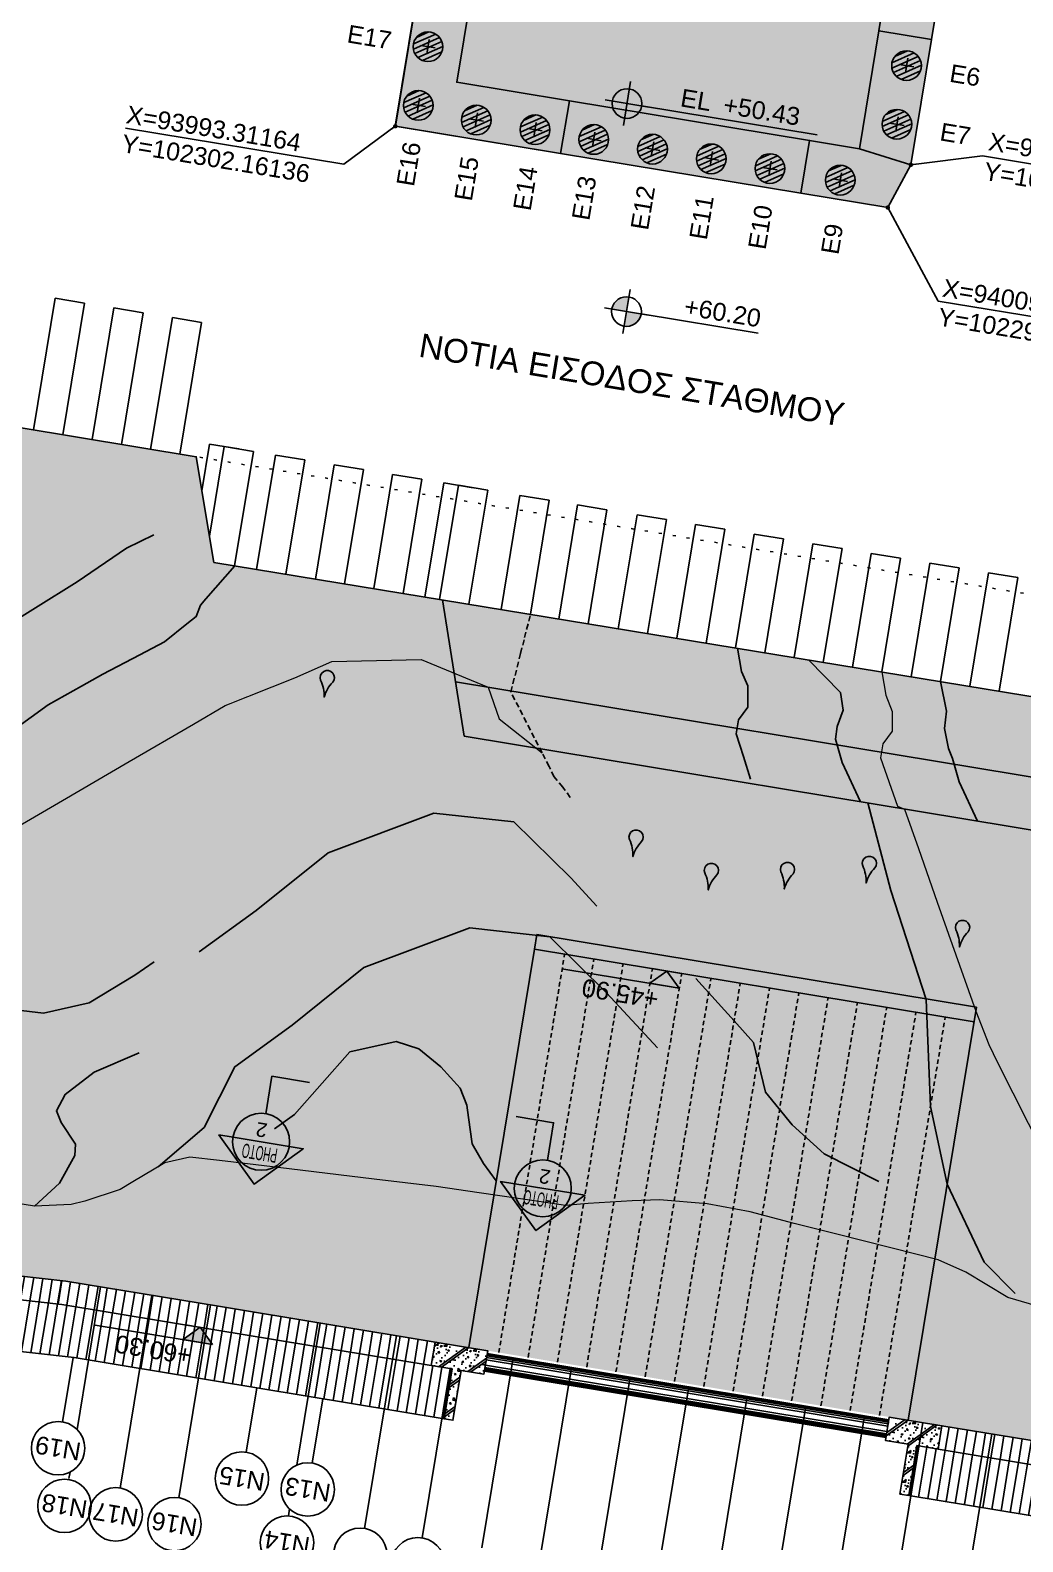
# Model space of a CAD drawing. Header units: metres. Extents: x 93017 to 94633, y 101979 to 102793.
# Drawn here: x 94214.2 to 94247.6, y 102216 to 102266.9 of the extents above; entities that cross this region are included whole.
import ezdxf
from ezdxf.enums import TextEntityAlignment as Align

# ---------------------------------------------------------------- set-up
doc = ezdxf.new("R2010")
doc.units = ezdxf.units.M
doc.header["$LTSCALE"] = 0.75
doc.header["$MEASUREMENT"] = 0
for name, pattern in [('DASHED', [0.75, 0.5, -0.25]), ('DIAK200', [0.6, 0.4, -0.2]), ('SDOT1', [1, 0, -1])]:
    doc.linetypes.add(name, pattern=pattern)
for name, color, linetype in [('A-LEVELS', 2, 'Continuous'), ('A-SYMB-GENR', 2, 'Continuous'), ('LEZANTES', 6, 'Continuous'), ('monitoring', 5, 'Continuous'), ('OTM Hatch 0.15', 1, 'Continuous'), ('OTM Leaders', 2, 'Continuous'), ('OTM Line 0.11', 11, 'Continuous'), ('OTM Line 0.15', 1, 'Continuous'), ('OTM Line 0.25', 2, 'Continuous'), ('OTM Line Dashed 0.15', 1, 'DIAK200'), ('OTM Line Dots 0.25', 2, 'SDOT1'), ('OTM Line Rock 0.50', 3, 'ROCKIN'), ('OTM Solid 253', 253, 'Continuous'), ('OTM Text 0.25', 2, 'Continuous'), ('OTM Text 0.35', 3, 'Continuous')]:
    doc.layers.add(name, color=color, linetype=linetype)
doc.layers.add('contacts', color=2, linetype='Continuous', lineweight=20)
doc.styles.add('ARIAL', font='ARIAL.TTF')
doc.styles.add('Arial Greek', font='ARIAL.TTF')
doc.styles.add('DIM', font='wgsimpl.shx', dxfattribs={"width": 0.85})
doc.styles.add('grn', font='omete.shx', dxfattribs={"width": 0.9})
doc.styles.add('WG-SIMPL', font='ugsimpl.shx', dxfattribs={"width": 1.05})
doc.linetypes.add('ROCKIN', pattern='A,0.0001,-0.2,[131,ltypeshp.shx,S=0.2,R=180,X=0.2,Y=0],-0.2,1,-0.1,[131,ltypeshp.shx,S=0.1,R=180,X=0.1,Y=0],-0.1,0.5,-0.05,[131,ltypeshp.shx,S=0.05,R=180,X=0.05,Y=0],-0.05,0.5', length=2.7001)
doc.dimstyles.new('Metro 1 to 100', dxfattribs={"dimtxt": 0.4, "dimasz": 0.3, "dimexe": 0, "dimexo": 0, "dimgap": 0.15, "dimtad": 1, "dimzin": 1, "dimdsep": 46, "dimtxsty": 'DIM', "dimcen": 0, "dimclrd": 256, "dimclre": 256, "dimclrt": 256, "dimadec": 0, "dimazin": 0, "dimtfac": 0.002556, "dimtmove": 2, "dimatfit": 0, "dimfxl": 0, "dimtolj": 1, "dimtzin": 0, "dimlwe": -1, "dimarcsym": 0})
pattern_1 = [(260.62593, (93730.02725, 102591.48373), (0.30832687, -0.05089984), [])]
pattern_2 = [(170.62593, (94585.1585, 101925.0509), (-0.1628795, -0.986646), [0.05, -0.95]), (260.62593, (94585.1091, 101925.059), (0.986646, -0.1628795), [0.05, -0.95]), (215.62593, (94585.1585, 101925.0509), (-0.1628795, -0.986646), [0.0707107, -1.343503]), (170.62593, (94585.3888, 101924.9115), (-0.1628795, -0.986646), [0.05, -0.95]), (260.62593, (94585.3888, 101924.9115), (0.986646, -0.1628795), [0.05, -0.95]), (305.62593, (94585.3395, 101924.91964), (0.986646, -0.1628795), [0.0707107, -1.343503]), (170.62593, (94584.8878, 101924.6395), (-0.1628795, -0.986646), [0.05, -0.95]), (260.62593, (94584.8878, 101924.6395), (0.986646, -0.1628795), [0.05, -0.95]), (305.62593, (94584.8385, 101924.6476), (0.986646, -0.1628795), [0.0707107, -1.343503]), (350.62593, (94584.9535, 101924.73), (0.1628795, 0.986646), [0.1, -0.9]), (80.62593, (94584.9535, 101924.73), (-0.986646, 0.1628795), [0.1, -0.9]), (305.62593, (94584.96975, 101924.82866), (0.986646, -0.1628795), [0.1414214, -1.2727922]), (350.62593, (94585.5948, 101924.6241), (0.1628795, 0.986646), [0.05, -0.95]), (260.62593, (94585.5948, 101924.6241), (0.986646, -0.1628795), [0.05, -0.95]), (215.62593, (94585.6441, 101924.616), (-0.1628795, -0.986646), [0.0707107, -1.343503]), (170.62593, (94585.4884, 101924.2869), (-0.1628795, -0.986646), [0.05, -0.95]), (260.62593, (94585.4884, 101924.2869), (0.986646, -0.1628795), [0.05, -0.95]), (305.62593, (94585.4391, 101924.2951), (0.986646, -0.1628795), [0.0707107, -1.343503]), (350.62593, (94585.1187, 101924.1959), (0.1628795, 0.986646), [0.05, -0.95]), (80.62593, (94585.1187, 101924.1959), (-0.986646, 0.1628795), [0.05, -0.95]), (305.62593, (94585.1268, 101924.2453), (0.986646, -0.1628795), [0.0707107, -1.343503]), (350.62593, (94585.2087, 101924.4345), (0.1628795, 0.986646), [0.05, -0.95]), (260.62593, (94585.2087, 101924.4345), (0.986646, -0.1628795), [0.05, -0.95]), (215.62593, (94585.2581, 101924.4263), (-0.1628795, -0.986646), [0.0707107, -1.343503]), (170.62593, (94585.4061, 101924.4019), (-0.1628795, -0.986646), [0.1, -0.9]), (80.62593, (94585.4061, 101924.4019), (-0.986646, 0.1628795), [0.1, -0.9]), (215.62593, (94585.42236, 101924.50055), (-0.1628795, -0.986646), [0.1414214, -1.2727922]), (215.62593, (94585.8079, 101924.99435), (0.4118833, -0.5747627), []), (215.62593, (94585.7093, 101925.0106), (0.4118833, -0.5747627), []), (170.62593, (94585.7998, 101924.945), (-0.1628795, -0.986646), [0, -0.4, 0, -0.55, 0, -0.05]), (170.62593, (94585.6848, 101924.8626), (-0.1628795, -0.986646), [0, -0.2, 0, -0.4, 0, -0.4]), (170.62593, (94585.2246, 101924.8373), (-0.1628795, -0.986646), [0, -0.4, 0, -0.6]), (170.62593, (94585.7016, 101924.6572), (-0.1628795, -0.986646), [0, -0.55, 0, -0.45]), (170.62593, (94585.34, 101924.6155), (-0.1628795, -0.986646), [0, -1]), (170.62593, (94585.521, 101924.4843), (-0.1628795, -0.986646), [0, -0.5, 0, -0.5]), (170.62593, (94585.5047, 101924.3856), (-0.1628795, -0.986646), [0, -0.4, 0, -0.6]), (170.62593, (94585.3898, 101924.3032), (-0.1628795, -0.986646), [0, -0.3, 0, -0.35, 0, -0.35]), (170.62593, (94585.4228, 101924.1964), (-0.1628795, -0.986646), [0, -0.45, 0, -0.55]), (170.62593, (94585.3572, 101924.1059), (-0.1628795, -0.986646), [0, -0.3, 0, -0.25, 0, -0.45])]

# ---------------------------------------------------------------- blocks, each defined once
blk = doc.blocks.new('symb-sec2 L')
at = {"layer": 'A-SYMB-GENR'}
blk.add_hatch(color=256, dxfattribs=at).paths.add_polyline_path([(-0.9, 1.4), (-0.6, 1.4, -1), (0.6, 1.4), (0.9, 1.4), (0, 2.3)])
blk.add_line((-0.6, 1.4), (0.6, 1.4), dxfattribs=at)
for points in [[(-0.6, 1.4), (-0.9, 1.4), (0, 2.3), (0.9, 1.4), (0.6, 1.4)], [(0, 0.8), (0, 0), (0.8, 0)]]:
    blk.add_lwpolyline(points, dxfattribs=at)
blk.add_circle((0, 1.4), 0.6, dxfattribs=at)
at = {"layer": 'A-SYMB-GENR', "style": 'WG-SIMPL', "width": 1.05}
blk.add_attdef('A', text='', height=0.3, dxfattribs=at).set_placement((0, 1.4), align=Align.BOTTOM_CENTER)
blk.add_attdef('000', text='', height=0.3, dxfattribs=at).set_placement((0, 1.3), align=Align.TOP_CENTER)
blk = doc.blocks.new('A-LEVEL')
at = {"layer": 'A-LEVELS'}
h = blk.add_hatch(color=256, dxfattribs=at)
h.paths.add_polyline_path([(0, 0.25, 0.414214), (-0.25, 0), (0, 0)])
h.paths.add_polyline_path([(0.25, 0), (0, 0), (0, -0.25, 0.414214)])
for p, q in [((0, 0.375), (0, -0.375)), ((-0.375, 0), (0.375, 0)), ((0.25, 0), (2.25, 0))]:
    blk.add_line(p, q, dxfattribs=at)
blk.add_circle((0, 0), 0.25, dxfattribs=at)
at = {"layer": 'A-LEVELS', "style": 'WG-SIMPL', "width": 1.05}
for rotation, p in [(360, (2.25, 0.101)), (0, (2.25, -0.401))]:
    blk.add_attdef('±000.0', text='', height=0.3, rotation=rotation, dxfattribs=at).set_placement(p, align=Align.RIGHT)
blk = doc.blocks.new('STAUMH R')
at = {"layer": 'A-LEVELS'}
h = blk.add_hatch(color=256, dxfattribs=at)
h.paths.add_polyline_path([(0, 0.25, 0.414214), (-0.25, 0), (0, 0)])
h.paths.add_polyline_path([(0.25, 0), (0, 0), (0, -0.25, 0.414214)])
for p, q in [((0, 0.375), (0, -0.375)), ((0.25, 0), (3.25, 0)), ((-0.375, 0), (0.375, 0))]:
    blk.add_line(p, q, dxfattribs=at)
blk.add_circle((0, 0), 0.25, dxfattribs=at)
at = {"layer": 'A-LEVELS', "style": 'grn', "flags": 8}
for tag, rotation, p in [('FFL', 360, (1.186, 0.1)), ('SFL', 0, (1.186, -0.4))]:
    blk.add_attdef(tag, text='', height=0.3, rotation=rotation, dxfattribs=at).set_placement(p, align=Align.RIGHT)
at = {"layer": 'A-LEVELS', "style": 'grn'}
for p, rotation in [((1.4, 0.101), 360), ((1.4, -0.401), 0)]:
    blk.add_attdef('±000.00', p, '', height=0.3, rotation=rotation, dxfattribs=at)
blk = doc.blocks.new('Level L')
at = {"layer": 'A-LEVELS'}
blk.add_hatch(color=256, dxfattribs=at).paths.add_polyline_path([(0.25, 0.25), (0, 0), (-0.25, 0.25)])
for p, q in [((0.25, 0.25), (-1.75, 0.25)), ((0.25, 0), (-0.25, 0))]:
    blk.add_line(p, q, dxfattribs=at)
blk.add_lwpolyline([(0.25, 0.25), (0, 0), (-0.25, 0.25)], close=True, dxfattribs=at)
at = {"layer": 'A-LEVELS', "style": 'WG-SIMPL', "width": 1.05}
blk.add_attdef('±000.00', (-1.713, 0.351), '', height=0.3, rotation=360, dxfattribs=at)
blk = doc.blocks.new('gh')
h = blk.add_hatch(color=132)
h.paths.add_polyline_path([(159.5, -197.427), (160.7, -197.427), (160.7, -201.426), (159.5, -201.426)])
h.paths.add_polyline_path([(157.514, -206.184), (160.399, -206.184), (160.7, -205.303), (160.7, -203.555), (159.5, -203.555), (159.5, -204.984), (157.514, -204.984)])
h.paths.add_polyline_path([(147.05, -224.994), (148.85, -224.994), (148.85, -229.266), (147.05, -229.014)])
h.paths.add_polyline_path([(104.647, -215.444), (104.647, -213.444), (119.626, -213.444), (120.1, -213.796), (120.1, -216.444), (127.5, -216.444), (127.5, -213.796), (127.974, -213.444), (133.3, -213.444), (133.3, -229.014), (137.146, -229.014), (137.146, -230.814), (131.5, -230.814), (131.5, -215.444), (128.7, -215.444), (128.7, -217.644), (118.9, -217.644), (118.9, -215.444)])
h.paths.add_polyline_path([(72.65, -189.444), (72.65, -185.384), (119.626, -185.384), (120.1, -185.032), (120.1, -182.384), (124.1, -182.384), (124.1, -185.032), (124.574, -185.384), (140.235, -185.384), (144.717, -178.282), (153.507, -183.826), (154.148, -182.811), (144.345, -176.624), (139.573, -184.184), (125.3, -184.184), (125.3, -181.184), (118.9, -181.184), (118.9, -184.184), (71.45, -184.184), (71.45, -189.444)])
h.paths.add_polyline_path([(100.647, -213.444), (102.647, -213.444), (102.647, -215.444), (102.134, -215.444), (100.647, -214.984)])
h.paths.add_polyline_path([(66.992, -189.764), (68.992, -189.764), (68.992, -190.964), (66.992, -190.964)])
h.paths.add_polyline_path([(62.992, -189.764), (64.992, -189.764), (64.992, -190.964), (62.992, -190.964)])
h.paths.add_polyline_path([(58.992, -189.764), (60.992, -189.764), (60.992, -190.964), (58.992, -190.964)])
h = blk.add_hatch(color=30)
h.paths.add_polyline_path([(159.5, -197.427), (160.7, -197.427), (160.7, -192.644), (155.2, -192.644), (155.2, -183.475), (154.148, -182.811), (153.507, -183.826), (154, -184.137), (154, -193.844), (159.5, -193.844)])
h.paths.add_polyline_path([(159.5, -201.426), (160.7, -201.426), (160.7, -203.555), (159.5, -203.555)])
h.paths.add_polyline_path([(147.05, -224.994), (148.85, -224.994), (148.85, -214.644), (153.611, -214.644), (155.2, -210.601), (155.2, -206.184), (157.514, -206.184), (157.514, -204.984), (154, -204.984), (154, -210.374), (152.793, -213.444), (147.05, -213.444)])
h.paths.add_polyline_path([(145.351, -230.814), (145.351, -229.014), (147.05, -229.014), (148.85, -229.266), (148.319, -230.814)])
blk.add_hatch(color=252).paths.add_polyline_path([(137.146, -229.014), (145.351, -229.014), (145.351, -230.814), (137.146, -230.814)])
at = {"layer": 'LEZANTES', "color": 2, "ltscale": 0.5}
for points in [[(147.05, -224.994), (148.85, -224.994), (148.85, -214.644), (153.611, -214.644), (155.2, -210.601), (155.2, -206.184), (157.514, -206.184), (157.514, -204.984), (154, -204.984), (154, -210.374), (152.793, -213.444), (147.05, -213.444), (147.05, -224.994)], [(104.647, -215.444), (104.647, -213.444), (119.626, -213.444), (120.1, -213.796), (120.1, -216.444), (127.5, -216.444), (127.5, -213.796), (127.974, -213.444), (133.3, -213.444), (133.3, -229.014), (137.146, -229.014), (137.146, -230.814), (131.5, -230.814), (131.5, -215.444), (128.7, -215.444), (128.7, -217.644), (118.9, -217.644), (118.9, -215.444), (104.647, -215.444)], [(145.351, -230.814), (145.351, -229.014), (147.05, -229.014), (148.85, -229.266), (148.319, -230.814), (145.351, -230.814)]]:
    blk.add_lwpolyline(points, dxfattribs=at)
for points in [[(147.05, -224.994), (148.85, -224.994), (148.85, -229.266), (147.05, -229.014)], [(137.146, -229.014), (145.351, -229.014), (145.351, -230.814), (137.146, -230.814)]]:
    blk.add_lwpolyline(points, close=True, dxfattribs=at)
blk = doc.blocks.new('dripping')
at = {"layer": 'monitoring'}
blk.add_hatch(color=256, dxfattribs=at).paths.add_polyline_path([(330.403, 103.139, 1.732051), (330.922, 103.139, -0.12787), (330.663, 103.821, -0.12787)])
at = {"layer": 'monitoring', "flags": 128}
blk.add_lwpolyline([(330.403, 103.139, 0.12787), (330.663, 103.821, 0.12787), (330.922, 103.139, -1.732051)], format="xyb", close=True, dxfattribs=at)

msp = doc.modelspace()

# ---------------------------------------------------------------- hatches: boundary and pattern name
at = {"lineweight": -3, "true_color": 0xdebd9c}
for points in [[(94242.104, 102262.914), (94243.746, 102272.861), (94243.299, 102276.584), (94243.347, 102278.734), (94243.394, 102280.847), (94243.014, 102282.731), (94243.705, 102286.463), (94243.271, 102289.984), (94239.061, 102296.462), (94236.951, 102296.992), (94234.962, 102295.617), (94232.179, 102293.693), (94230.951, 102291.004), (94229.974, 102288.863), (94229.9, 102287.584), (94230.51, 102286.188), (94230.551, 102284.965), (94229.944, 102283.666), (94229.679, 102280.746), (94231.074, 102280.516), (94230.711, 102278.32), (94228.538, 102265.154)], [(94175.272, 102232.403), (94176.187, 102233.104), (94177.521, 102234.126), (94178.738, 102235.058), (94179.406, 102235.779), (94179.946, 102236.375), (94180.568, 102237.053), (94181.412, 102237.977), (94181.652, 102238.26), (94182.363, 102238.52), (94182.983, 102238.28), (94183.397, 102237.723), (94184.956, 102237.955), (94186.396, 102238.722), (94186.862, 102239.075), (94188.323, 102239.933), (94189.513, 102241.003), (94190.704, 102242.074), (94192.872, 102242.932), (94195.041, 102243.79), (94198.865, 102243.767), (94200.571, 102243.757), (94202.665, 102244.5), (94203.724, 102244.775), (94204.363, 102244.941), (94205.895, 102245.647), (94206.882, 102245.484), (94207.533, 102246.468), (94208.469, 102247.883), (94209.771, 102250.708), (94211.317, 102253.934), (94219.759, 102252.54), (94220.353, 102248.979), (94221.055, 102248.864), (94220.087, 102247.755), (94219.9, 102247.539), (94219.759, 102247.158), (94219.448, 102246.908), (94218.693, 102246.301), (94217.863, 102245.867), (94216.611, 102245.213), (94215.892, 102244.809), (94214.775, 102244.181), (94213.624, 102243.352), (94213.049, 102242.937), (94210.971, 102241.768), (94209.294, 102240.812), (94207.878, 102240.037), (94209.274, 102239.059), (94209.851, 102238.913), (94211.488, 102239.218), (94213.04, 102239.814), (94213.769, 102240.094), (94215.257, 102240.962), (94217.499, 102242.27), (94219.667, 102243.536), (94220.74, 102244.162), (94223.079, 102245.094), (94224.328, 102245.645), (94227.343, 102245.705), (94229.02, 102245.014), (94229.602, 102244.774), (94229.971, 102243.715), (94231.414, 102242.565), (94230.362, 102244.616), (94230.69, 102245.917), (94230.823, 102246.446), (94231.021, 102247.231), (94232.472, 102246.994), (94235.955, 102246.423), (94239.902, 102245.776), (94242.863, 102245.291), (94242.993, 102244.503), (94243.209, 102243.958), (94243.21, 102243.301), (94242.898, 102242.87), (94242.82, 102242.4), (94243.386, 102240.769), (94243.621, 102240.673), (94244.092, 102239.341), (94244.729, 102237.537), (94245.233, 102236.112), (94246.027, 102233.862), (94246.466, 102232.745), (94246.755, 102232.133), (94247.794, 102230.096), (94248.559, 102228.594), (94249.801, 102227.786), (94250.403, 102227.485), (94251.336, 102226.996), (94250.683, 102223.037), (94248.839, 102223.719), (94247.112, 102224.221), (94245.689, 102225.07), (94244.755, 102225.49), (94243.206, 102225.882), (94241.261, 102226.376), (94239.912, 102226.717), (94238.427, 102227.106), (94236.973, 102227.37), (94235.367, 102227.511), (94234.453, 102227.476), (94232.971, 102227.386), (94232.203, 102227.322), (94231.303, 102227.454), (94229.294, 102227.748), (94227.84, 102227.961), (94225.752, 102228.21), (94222.522, 102228.594), (94220.539, 102228.831), (94219.54, 102228.949), (94218.703, 102228.759), (94217.629, 102228.119), (94217.198, 102227.862), (94216.001, 102227.465), (94215.55, 102227.351), (94214.305, 102227.296), (94213.545, 102227.422), (94212.569, 102227.751), (94211.129, 102228.237), (94210.17, 102228.565), (94209.229, 102229.007), (94207.767, 102229.695), (94206.844, 102229.906), (94205.379, 102230.242), (94203.427, 102230.7), (94202.085, 102231.029), (94200.956, 102231.076), (94199.993, 102231.115), (94198.467, 102231.35), (94196.984, 102231.578), (94196.493, 102231.671), (94195.118, 102231.973), (94193.882, 102232.233), (94192.646, 102232.351), (94191.15, 102232.495), (94189.123, 102232.499), (94186.93, 102231.495), (94185.901, 102231.4), (94184.062, 102231.231), (94182.874, 102231.479), (94180.911, 102231.868), (94180.42, 102231.964), (94178.932, 102232.164), (94177.547, 102232.35)]]:
    msp.add_hatch(color=31, dxfattribs=at).paths.add_polyline_path(points)
at = {"lineweight": -3}
for points in [[(94207.878, 102240.037), (94208.806, 102239.386), (94209.274, 102239.059), (94209.851, 102238.913), (94211.488, 102239.218), (94212.799, 102239.721), (94213.769, 102240.094), (94215.389, 102241.039), (94218.546, 102242.882), (94220.888, 102244.249), (94223.079, 102245.094), (94224.328, 102245.645), (94227.343, 102245.705), (94229.602, 102244.774), (94229.971, 102243.715), (94231.414, 102242.565), (94230.362, 102244.616), (94231.021, 102247.231), (94221.055, 102248.864), (94219.902, 102247.542), (94219.759, 102247.158), (94218.693, 102246.301), (94216.611, 102245.213), (94215.892, 102244.809), (94214.775, 102244.181), (94213.049, 102242.937), (94210.256, 102241.368)], [(94251.093, 102243.942), (94242.863, 102245.291), (94242.993, 102244.503), (94243.209, 102243.958), (94243.21, 102243.301), (94242.898, 102242.87), (94242.82, 102242.4), (94243.386, 102240.769), (94243.621, 102240.673), (94245.131, 102236.4), (94246.027, 102233.862), (94246.544, 102232.547), (94248.559, 102228.594), (94249.46, 102228.007), (94249.801, 102227.786), (94250.403, 102227.485), (94251.336, 102226.996), (94252.151, 102231.93), (94252.639, 102234.89), (94252.141, 102238.012), (94251.643, 102241.135)]]:
    msp.add_hatch(color=43, dxfattribs=at).paths.add_polyline_path(points)
at = {"lineweight": -3, "true_color": 0xffb870}
msp.add_hatch(color=31, dxfattribs=at).paths.add_polyline_path([(94250.025, 102219.053), (94250.683, 102223.037), (94248.839, 102223.719), (94247.112, 102224.221), (94245.689, 102225.07), (94244.755, 102225.49), (94243.206, 102225.882), (94241.261, 102226.376), (94239.315, 102226.869), (94238.427, 102227.106), (94236.973, 102227.37), (94235.367, 102227.511), (94233.328, 102227.416), (94232.203, 102227.322), (94227.343, 102228.02), (94225.255, 102228.269), (94221.036, 102228.771), (94219.54, 102228.949), (94218.608, 102228.737), (94217.629, 102228.119), (94217.198, 102227.862), (94215.55, 102227.351), (94214.305, 102227.296), (94213.545, 102227.422), (94210.649, 102228.398), (94210.17, 102228.565), (94207.767, 102229.695), (94205.379, 102230.242), (94202.085, 102231.029), (94199.996, 102231.115), (94196.984, 102231.578), (94193.882, 102232.233), (94191.15, 102232.495), (94189.123, 102232.499), (94186.93, 102231.495), (94184.062, 102231.231), (94182.384, 102231.581), (94180.42, 102231.964), (94177.547, 102232.35), (94175.272, 102232.403), (94173.272, 102231.143), (94172.035, 102229.901), (94175.069, 102229.4), (94176.872, 102229.103), (94185.862, 102228.092), (94196.217, 102226.927), (94206.167, 102225.808), (94215.366, 102224.774), (94218.265, 102224.295), (94229.582, 102222.428), (94243.112, 102220.195)])
at = {"layer": 'OTM Hatch 0.15', "ltscale": 0.1}
h = msp.add_hatch(dxfattribs=at)
h.set_pattern_fill('CONCRETE2', color=256, scale=0.05, angle=170.6259, style=0)
h.set_pattern_definition([(170.62593, (94805.9715, 102215.3369), (-0.1628795, -0.986646), [0.05, -0.95]), (260.62593, (94805.9222, 102215.345), (0.986646, -0.1628795), [0.05, -0.95]), (215.62593, (94805.9715, 102215.3369), (-0.1628795, -0.986646), [0.0707107, -1.3435029]), (170.62593, (94806.2019, 102215.1975), (-0.1628795, -0.986646), [0.05, -0.95]), (260.62593, (94806.2019, 102215.1975), (0.986646, -0.1628795), [0.05, -0.95]), (305.62593, (94806.1526, 102215.20566), (0.986646, -0.1628795), [0.0707107, -1.3435029]), (170.62593, (94805.7009, 102214.9255), (-0.1628795, -0.986646), [0.05, -0.95]), (260.62593, (94805.7009, 102214.9255), (0.986646, -0.1628795), [0.05, -0.95]), (305.62593, (94805.6516, 102214.9336), (0.986646, -0.1628795), [0.0707107, -1.3435029]), (350.62593, (94805.7665, 102215.016), (0.1628795, 0.986646), [0.1, -0.9]), (80.62593, (94805.7665, 102215.016), (-0.986646, 0.1628795), [0.1, -0.9]), (305.62593, (94805.7828, 102215.1147), (0.986646, -0.1628795), [0.1414214, -1.2727922]), (350.62593, (94806.4078, 102214.9101), (0.1628795, 0.986646), [0.05, -0.95]), (260.62593, (94806.4078, 102214.9101), (0.986646, -0.1628795), [0.05, -0.95]), (215.62593, (94806.4572, 102214.902), (-0.1628795, -0.986646), [0.0707107, -1.3435029]), (170.62593, (94806.3015, 102214.573), (-0.1628795, -0.986646), [0.05, -0.95]), (260.62593, (94806.3015, 102214.573), (0.986646, -0.1628795), [0.05, -0.95]), (305.62593, (94806.2522, 102214.5811), (0.986646, -0.1628795), [0.0707107, -1.3435029]), (350.62593, (94805.9317, 102214.482), (0.1628795, 0.986646), [0.05, -0.95]), (80.62593, (94805.9317, 102214.482), (-0.986646, 0.1628795), [0.05, -0.95]), (305.62593, (94805.9399, 102214.5313), (0.986646, -0.1628795), [0.0707107, -1.3435029]), (350.62593, (94806.0218, 102214.7205), (0.1628795, 0.986646), [0.05, -0.95]), (260.62593, (94806.0218, 102214.7205), (0.986646, -0.1628795), [0.05, -0.95]), (215.62593, (94806.0711, 102214.71234), (-0.1628795, -0.986646), [0.0707107, -1.3435029]), (170.62593, (94806.2191, 102214.6879), (-0.1628795, -0.986646), [0.1, -0.9]), (80.62593, (94806.2191, 102214.6879), (-0.986646, 0.1628795), [0.1, -0.9]), (215.62593, (94806.2354, 102214.7866), (-0.1628795, -0.986646), [0.1414214, -1.2727922]), (215.62593, (94806.621, 102215.28036), (0.4118833, -0.5747627), []), (215.62593, (94806.5223, 102215.29665), (0.4118833, -0.5747627), []), (170.62593, (94806.6129, 102215.231), (-0.1628795, -0.986646), [0, -0.4, 0, -0.55, 0, -0.05]), (170.62593, (94806.4979, 102215.1487), (-0.1628795, -0.986646), [0, -0.2, 0, -0.4, 0, -0.4]), (170.62593, (94806.0376, 102215.1233), (-0.1628795, -0.986646), [0, -0.4, 0, -0.6]), (170.62593, (94806.5147, 102214.9432), (-0.1628795, -0.986646), [0, -0.55, 0, -0.45]), (170.62593, (94806.153, 102214.9015), (-0.1628795, -0.986646), [0, -1]), (170.62593, (94806.3341, 102214.7703), (-0.1628795, -0.986646), [0, -0.5, 0, -0.5]), (170.62593, (94806.3178, 102214.6716), (-0.1628795, -0.986646), [0, -0.4, 0, -0.6]), (170.62593, (94806.2028, 102214.5892), (-0.1628795, -0.986646), [0, -0.3, 0, -0.35, 0, -0.35]), (170.62593, (94806.2359, 102214.4824), (-0.1628795, -0.986646), [0, -0.45, 0, -0.55]), (170.62593, (94806.1703, 102214.3919), (-0.1628795, -0.986646), [0, -0.3, 0, -0.25, 0, -0.45])])
h.paths.add_polyline_path([(94245.969, 102233.507), (94231.156, 102235.952), (94231.237, 102236.446), (94246.05, 102234)])
h = msp.add_hatch(dxfattribs=at)
h.set_pattern_fill('CONCRETE2', color=256, scale=0.05, angle=170.6259, style=0)
h.set_pattern_definition(pattern_2)
h.paths.add_polyline_path([(94227.676, 102221.932), (94227.806, 102222.721), (94229.582, 102222.428), (94229.451, 102221.639), (94228.684, 102221.766), (94228.407, 102220.088), (94228.111, 102220.137), (94228.388, 102221.814)])
h = msp.add_hatch(dxfattribs=at)
h.set_pattern_fill('CONCRETE2', color=256, scale=0.05, angle=170.6259, style=0)
h.set_pattern_definition(pattern_2)
h.paths.add_polyline_path([(94244.758, 102219.112), (94244.888, 102219.901), (94243.112, 102220.195), (94242.982, 102219.405), (94243.749, 102219.279), (94243.472, 102217.601), (94243.768, 102217.552), (94244.045, 102219.23)])
at = {"layer": 'OTM Line 0.11', "ltscale": 0.1}
h = msp.add_hatch(dxfattribs=at)
h.set_pattern_fill('LINE', color=256, scale=0.05, angle=23.9915, style=0)
h.set_pattern_definition([(23.99150133, (-34378.33151, 50228.39784), (-0.0645479298, 0.14503491737), [])])
edge = h.paths.add_edge_path()
edge.add_arc((94227.569, 102266.348), 0.5, -54.6323, 305.3677)
h = msp.add_hatch(dxfattribs=at)
h.set_pattern_fill('LINE', color=256, scale=0.05, angle=23.9915, style=0)
h.set_pattern_definition([(23.99150133, (-34362.20628, 50227.76216), (-0.0645479298, 0.14503491737), [])])
edge = h.paths.add_edge_path()
edge.add_arc((94243.694, 102265.712), 0.5, -54.6323, 305.3677)
h = msp.add_hatch(dxfattribs=at)
h.set_pattern_fill('LINE', color=256, scale=0.05, angle=23.9915, style=0)
h.set_pattern_definition([(23.99150133, (-34378.65739, 50226.42384), (-0.0645479298, 0.14503491737), [])])
edge = h.paths.add_edge_path()
edge.add_arc((94227.243, 102264.374), 0.5, -54.6323, 305.3677)
h = msp.add_hatch(dxfattribs=at)
h.set_pattern_fill('LINE', color=256, scale=0.05, angle=23.9915, style=0)
h.set_pattern_definition([(23.99150133, (-34376.70557, 50225.92963), (-0.0645479298, 0.14503491737), [])])
edge = h.paths.add_edge_path()
edge.add_arc((94229.195, 102263.88), 0.5, -54.6323, 305.3677)
h = msp.add_hatch(dxfattribs=at)
h.set_pattern_fill('LINE', color=256, scale=0.05, angle=23.9915, style=0)
h.set_pattern_definition([(23.99150133, (-34374.72611, 50225.60285), (-0.0645479298, 0.14503491737), [])])
edge = h.paths.add_edge_path()
edge.add_arc((94231.175, 102263.553), 0.5, -54.6323, 305.3677)
h = msp.add_hatch(dxfattribs=at)
h.set_pattern_fill('LINE', color=256, scale=0.05, angle=23.9915, style=0)
h.set_pattern_definition([(23.99150133, (-34362.53204, 50225.78887), (-0.0645479298, 0.14503491737), [])])
edge = h.paths.add_edge_path()
edge.add_arc((94243.369, 102263.739), 0.5, -54.6323, 305.3677)
h = msp.add_hatch(dxfattribs=at)
h.set_pattern_fill('LINE', color=256, scale=0.05, angle=23.9915, style=0)
h.set_pattern_definition([(23.99150133, (-34372.74666, 50225.27607), (-0.0645479298, 0.14503491737), [])])
edge = h.paths.add_edge_path()
edge.add_arc((94233.154, 102263.226), 0.5, -54.6323, 305.3677)
h = msp.add_hatch(dxfattribs=at)
h.set_pattern_fill('LINE', color=256, scale=0.05, angle=23.9915, style=0)
h.set_pattern_definition([(23.99150133, (-34370.7672, 50224.9493), (-0.0645479298, 0.14503491737), [])])
edge = h.paths.add_edge_path()
edge.add_arc((94235.134, 102262.899), 0.5, -54.6323, 305.3677)
h = msp.add_hatch(dxfattribs=at)
h.set_pattern_fill('LINE', color=256, scale=0.05, angle=23.9915, style=0)
h.set_pattern_definition([(23.99150133, (-34368.78774, 50224.62252), (-0.0645479298, 0.14503491737), [])])
edge = h.paths.add_edge_path()
edge.add_arc((94237.113, 102262.572), 0.5, -54.6323, 305.3677)
h = msp.add_hatch(dxfattribs=at)
h.set_pattern_fill('LINE', color=256, scale=0.05, angle=23.9915, style=0)
h.set_pattern_definition([(23.99150133, (-34366.80828, 50224.29574), (-0.0645479298, 0.14503491737), [])])
edge = h.paths.add_edge_path()
edge.add_arc((94239.092, 102262.246), 0.5, -54.6323, 305.3677)
h = msp.add_hatch(dxfattribs=at)
h.set_pattern_fill('LINE', color=256, scale=0.05, angle=23.9915, style=0)
h.set_pattern_definition([(23.99150133, (-34364.44033, 50223.90483), (-0.0645479298, 0.14503491737), [])])
edge = h.paths.add_edge_path()
edge.add_arc((94241.46, 102261.855), 0.5, -54.6323, 305.3677)
at = {"layer": 'OTM Solid 253', "ltscale": 0.05}
h = msp.add_hatch(dxfattribs=at)
h.set_pattern_fill('LINE', color=256, scale=2.5, angle=270, style=0)
h.set_pattern_definition(pattern_1)
h.paths.add_polyline_path([(94137.909, 102234.724), (94137.632, 102233.047), (94175.747, 102226.755), (94215.65, 102222.194), (94228.111, 102220.137), (94228.388, 102221.814), (94215.236, 102223.986), (94176.714, 102228.318)])
h = msp.add_hatch(dxfattribs=at)
h.set_pattern_fill('LINE', color=256, scale=2.5, angle=270, style=0)
h.set_pattern_definition(pattern_1)
h.paths.add_polyline_path([(94215.236, 102223.986), (94215.366, 102224.775), (94176.845, 102229.107), (94176.714, 102228.318)])
h = msp.add_hatch(dxfattribs=at)
h.set_pattern_fill('LINE', color=256, scale=2.5, angle=270, style=0)
h.set_pattern_definition(pattern_1)
h.paths.add_polyline_path([(94215.366, 102224.775), (94227.806, 102222.721), (94227.676, 102221.932), (94215.236, 102223.986)])
h = msp.add_hatch(dxfattribs=at)
h.set_pattern_fill('LINE', color=256, scale=2.5, angle=270, style=0)
h.set_pattern_definition(pattern_1)
h.paths.add_polyline_path([(94249.747, 102218.288), (94244.758, 102219.112), (94244.888, 102219.901), (94249.877, 102219.078)])
h = msp.add_hatch(dxfattribs=at)
h.set_pattern_fill('LINE', color=256, scale=2.5, angle=270, style=0)
h.set_pattern_definition(pattern_1)
h.paths.add_polyline_path([(94250.161, 102216.497), (94243.768, 102217.552), (94244.045, 102219.23), (94250.437, 102218.174)])

# ---------------------------------------------------------------- linework, layer by layer
at = {"color": 1, "lineweight": -3}
msp.add_lwpolyline([(94221.055, 102248.865), (94220.087, 102247.755), (94219.9, 102247.539), (94219.758, 102247.158), (94219.448, 102246.908), (94218.693, 102246.301), (94217.863, 102245.867), (94216.611, 102245.213), (94215.892, 102244.809), (94214.775, 102244.181), (94213.624, 102243.352), (94213.049, 102242.937), (94210.971, 102241.768), (94209.294, 102240.812), (94207.878, 102240.037)], dxfattribs=at)
at = {"layer": 'contacts', "flags": 128}
for points in [[(94209.851, 102238.913), (94211.488, 102239.218), (94213.04, 102239.814), (94213.769, 102240.094), (94215.257, 102240.962), (94217.498, 102242.27), (94219.667, 102243.536), (94220.74, 102244.162), (94223.079, 102245.094), (94224.328, 102245.645), (94227.343, 102245.705), (94229.02, 102245.014), (94229.602, 102244.774), (94229.971, 102243.715), (94231.414, 102242.565)], [(94242.863, 102245.291), (94242.993, 102244.503), (94243.209, 102243.958), (94243.21, 102243.301), (94242.898, 102242.87), (94242.82, 102242.4), (94243.386, 102240.769), (94243.621, 102240.673), (94244.092, 102239.341), (94244.729, 102237.537), (94245.233, 102236.112), (94246.027, 102233.862), (94246.466, 102232.745), (94246.755, 102232.133), (94247.794, 102230.096), (94248.559, 102228.594), (94249.801, 102227.786), (94250.403, 102227.485), (94251.336, 102226.996)], [(94248.838, 102223.719), (94247.111, 102224.221), (94245.689, 102225.07), (94244.755, 102225.49), (94243.206, 102225.883), (94243.206, 102225.883), (94241.261, 102226.376), (94239.912, 102226.717), (94239.912, 102226.717), (94238.427, 102227.106), (94238.427, 102227.106), (94236.973, 102227.37), (94235.367, 102227.511), (94234.452, 102227.476), (94232.97, 102227.386), (94232.203, 102227.322), (94231.303, 102227.454), (94229.294, 102227.748), (94227.84, 102227.961), (94225.752, 102228.21), (94222.522, 102228.594), (94220.539, 102228.831), (94219.54, 102228.949), (94218.703, 102228.759), (94217.629, 102228.119), (94217.198, 102227.862), (94216.001, 102227.465), (94215.55, 102227.351), (94214.305, 102227.296), (94213.545, 102227.422)]]:
    msp.add_lwpolyline(points, dxfattribs=at)
at = {"layer": 'LEZANTES', "color": 2, "ltscale": 0.5}
for points in [[(94244.64, 102278.277), (94242.759, 102266.881), (94242.104, 102262.914), (94240.427, 102263.191), (94232.332, 102264.527), (94228.538, 102265.154), (94231.074, 102280.516)], [(94228.972, 102278.836), (94226.468, 102263.671), (94232.039, 102262.751), (94240.134, 102261.415), (94243.063, 102260.931), (94243.839, 102262.373), (94244.535, 102266.588), (94246.221, 102276.799)]]:
    msp.add_lwpolyline(points, dxfattribs=at)
at = {"layer": 'OTM Line 0.15'}
for p, q in [((94227.816, 102266.307), (94227.323, 102266.388)), ((94227.61, 102266.594), (94227.528, 102266.101)), ((94243.735, 102265.959), (94243.654, 102265.465)), ((94243.941, 102265.671), (94243.448, 102265.753)), ((94227.49, 102264.333), (94226.997, 102264.414)), ((94227.284, 102264.62), (94227.203, 102264.127)), ((94229.442, 102263.839), (94228.948, 102263.92)), ((94229.236, 102264.126), (94229.154, 102263.633)), ((94231.215, 102263.799), (94231.134, 102263.306)), ((94243.409, 102263.985), (94243.328, 102263.492)), ((94231.421, 102263.512), (94230.928, 102263.594)), ((94233.195, 102263.473), (94233.113, 102262.979)), ((94243.615, 102263.698), (94243.122, 102263.78)), ((94233.401, 102263.185), (94232.907, 102263.267)), ((94235.38, 102262.859), (94234.887, 102262.94)), ((94235.174, 102263.146), (94235.093, 102262.653)), ((94237.154, 102262.819), (94237.072, 102262.326)), ((94237.36, 102262.532), (94236.866, 102262.613)), ((94239.339, 102262.205), (94238.846, 102262.286)), ((94239.133, 102262.492), (94239.052, 102261.999)), ((94241.707, 102261.814), (94241.214, 102261.895)), ((94241.501, 102262.101), (94241.42, 102261.608))]:
    msp.add_line(p, q, dxfattribs=at)
at = {"layer": 'OTM Line 0.15', "ltscale": 0.05}
for p, q in [((94216.538, 102224.581), (94215.745, 102219.776)), ((94218.265, 102224.295), (94217.193, 102217.803)), ((94220.243, 102223.968), (94219.171, 102217.477)), ((94223.938, 102223.36), (94223.148, 102218.575)), ((94226.503, 102222.936), (94225.432, 102216.443)), ((94215.25, 102220.032), (94215.608, 102222.201)), ((94230.434, 102222.186), (94229.378, 102215.792)), ((94227.375, 102216.123), (94228.317, 102221.826)), ((94232.407, 102221.86), (94231.351, 102215.466)), ((94234.38, 102221.535), (94233.325, 102215.14)), ((94221.446, 102219.01), (94221.804, 102221.178)), ((94236.354, 102221.209), (94235.298, 102214.815)), ((94223.666, 102218.643), (94224.024, 102220.812)), ((94238.327, 102220.883), (94237.271, 102214.489)), ((94240.3, 102220.557), (94239.245, 102214.163)), ((94242.273, 102220.232), (94241.218, 102213.837)), ((94244.247, 102220.007), (94243.175, 102213.514)), ((94246.572, 102219.623), (94245.5, 102213.13)), ((94215.508, 102218.341), (94215.472, 102218.12)), ((94222.904, 102217.098), (94222.866, 102216.867))]:
    msp.add_line(p, q, dxfattribs=at)
at = {"layer": 'OTM Line 0.15'}
for centre in [(94227.569, 102266.348), (94243.694, 102265.712), (94227.243, 102264.374), (94229.195, 102263.88), (94231.175, 102263.553), (94243.369, 102263.739), (94233.154, 102263.226), (94235.134, 102262.899), (94237.113, 102262.572), (94239.092, 102262.246), (94241.46, 102261.855)]:
    msp.add_circle(centre, 0.5, dxfattribs=at)
at = {"layer": 'OTM Line 0.15', "ltscale": 0.1}
for centre in [(94215.104, 102219.144), (94221.3, 102218.122), (94223.52, 102217.755), (94215.32, 102217.2), (94217.046, 102216.915), (94219.025, 102216.589), (94222.818, 102215.963), (94225.285, 102215.555), (94227.229, 102215.235)]:
    msp.add_circle(centre, 0.9, dxfattribs=at)
at = {"layer": 'OTM Line 0.25'}
for p, q in [((94214.277, 102253.445), (94215.008, 102257.875)), ((94215.264, 102253.282), (94215.995, 102257.712)), ((94216.25, 102253.119), (94216.982, 102257.55)), ((94217.237, 102252.957), (94217.968, 102257.387)), ((94218.224, 102252.794), (94218.955, 102257.224)), ((94219.21, 102252.631), (94219.942, 102257.061)), ((94219.951, 102251.392), (94220.21, 102252.962)), ((94220.205, 102249.864), (94220.703, 102252.881)), ((94220.703, 102252.881), (94221.69, 102252.718)), ((94221.054, 102248.864), (94221.69, 102252.718)), ((94221.794, 102248.743), (94222.43, 102252.596)), ((94222.43, 102252.596), (94223.417, 102252.433)), ((94222.781, 102248.581), (94223.417, 102252.433)), ((94223.773, 102248.419), (94224.408, 102252.269)), ((94224.759, 102248.257), (94225.395, 102252.107)), ((94226.377, 102251.944), (94225.741, 102248.096)), ((94227.363, 102251.782), (94226.728, 102247.934)), ((94228.103, 102251.659), (94227.468, 102247.813)), ((94230.034, 102247.393), (94230.668, 102251.236)), ((94231.021, 102247.231), (94231.655, 102251.073)), ((94231.978, 102247.073), (94232.612, 102250.915)), ((94232.612, 102250.915), (94233.599, 102250.752)), ((94232.965, 102246.913), (94233.599, 102250.752)), ((94233.981, 102246.746), (94234.615, 102250.584)), ((94234.968, 102246.585), (94235.602, 102250.422)), ((94235.955, 102246.423), (94236.588, 102250.259)), ((94236.942, 102246.261), (94237.575, 102250.096)), ((94237.929, 102246.1), (94238.562, 102249.933)), ((94238.916, 102245.938), (94239.548, 102249.77)), ((94239.903, 102245.776), (94240.535, 102249.607)), ((94240.889, 102245.615), (94241.522, 102249.444)), ((94241.876, 102245.453), (94242.508, 102249.281)), ((94242.863, 102245.291), (94243.495, 102249.118)), ((94243.85, 102245.13), (94244.482, 102248.956)), ((94244.837, 102244.968), (94245.468, 102248.793)), ((94245.824, 102244.806), (94246.455, 102248.63)), ((94246.81, 102244.645), (94247.441, 102248.467)), ((94231.237, 102236.446), (94231.156, 102235.952)), ((94228.94, 102222.534), (94231.156, 102235.952)), ((94243.753, 102220.089), (94246.05, 102234))]:
    msp.add_line(p, q, dxfattribs=at)
at = {"layer": 'OTM Line 0.25', "ltscale": 0.05}
for p, q in [((94215.008, 102257.875), (94215.995, 102257.712)), ((94216.982, 102257.55), (94217.968, 102257.387)), ((94218.955, 102257.224), (94219.942, 102257.061)), ((94220.21, 102252.962), (94221.197, 102252.8)), ((94225.395, 102252.107), (94224.408, 102252.269)), ((94227.363, 102251.782), (94226.377, 102251.944)), ((94227.962, 102247.732), (94228.597, 102251.578)), ((94229.09, 102251.497), (94228.103, 102251.659)), ((94229.583, 102251.415), (94228.597, 102251.578)), ((94228.949, 102247.571), (94229.583, 102251.415)), ((94230.668, 102251.236), (94231.655, 102251.073)), ((94234.615, 102250.584), (94235.602, 102250.422)), ((94236.588, 102250.259), (94237.575, 102250.096)), ((94238.562, 102249.933), (94239.548, 102249.77)), ((94240.535, 102249.607), (94241.522, 102249.444)), ((94242.508, 102249.281), (94243.495, 102249.118)), ((94244.482, 102248.956), (94245.468, 102248.793)), ((94246.455, 102248.63), (94247.441, 102248.467)), ((94231.237, 102236.446), (94246.05, 102234)), ((94231.156, 102235.952), (94245.969, 102233.507)), ((94215.236, 102223.986), (94176.714, 102228.318)), ((94175.747, 102226.755), (94215.65, 102222.194)), ((94215.105, 102224), (94215.235, 102224.79)), ((94220.384, 102223.136), (94215.236, 102223.986)), ((94227.676, 102221.932), (94220.384, 102223.136)), ((94220.305, 102221.426), (94215.65, 102222.194)), ((94243.096, 102220.096), (94229.565, 102222.33)), ((94242.998, 102219.504), (94229.468, 102221.738)), ((94228.111, 102220.137), (94220.305, 102221.426)), ((94244.888, 102219.901), (94249.877, 102219.078)), ((94249.747, 102218.288), (94244.758, 102219.112)), ((94243.768, 102217.552), (94250.161, 102216.497))]:
    msp.add_line(p, q, dxfattribs=at)
msp.add_lwpolyline([(94227.806, 102222.721), (94220.514, 102223.924), (94215.366, 102224.774), (94196.217, 102226.927), (94178.213, 102228.952), (94177.903, 102228.988), (94176.845, 102229.107), (94169.071, 102230.39), (94138.237, 102235.481)], dxfattribs=at)
at = {"layer": 'OTM Line 0.25'}
for points in [[(94227.676, 102221.932), (94227.806, 102222.721), (94229.582, 102222.428), (94229.451, 102221.639), (94228.684, 102221.766), (94228.407, 102220.088), (94228.111, 102220.137), (94228.388, 102221.814)], [(94244.758, 102219.112), (94244.888, 102219.901), (94243.112, 102220.195), (94242.982, 102219.405), (94243.749, 102219.279), (94243.472, 102217.601), (94243.768, 102217.552), (94244.045, 102219.23)]]:
    msp.add_lwpolyline(points, close=True, dxfattribs=at)
at = {"layer": 'OTM Line Dashed 0.15', "ltscale": 0.5}
for p, q in [((94229.957, 102222.366), (94232.172, 102235.785)), ((94230.943, 102222.203), (94233.159, 102235.622)), ((94231.93, 102222.041), (94234.145, 102235.459)), ((94232.917, 102221.878), (94235.132, 102235.296)), ((94233.903, 102221.715), (94236.118, 102235.133)), ((94234.89, 102221.552), (94237.105, 102234.97)), ((94235.877, 102221.389), (94238.092, 102234.807)), ((94236.863, 102221.226), (94239.078, 102234.645)), ((94237.85, 102221.063), (94240.065, 102234.482)), ((94238.837, 102220.9), (94241.052, 102234.319)), ((94239.823, 102220.738), (94242.038, 102234.156)), ((94240.81, 102220.575), (94243.025, 102233.993)), ((94241.796, 102220.412), (94244.012, 102233.83)), ((94242.783, 102220.249), (94244.998, 102233.667))]:
    msp.add_line(p, q, dxfattribs=at)
at = {"layer": 'OTM Line Dots 0.25', "ltscale": 0.5}
msp.add_line((94260.754, 102245.773), (94219.759, 102252.54), dxfattribs=at)
at = {"layer": 'OTM Line Rock 0.50', "color": 1}
for p, q in [((94228.793, 102243.123), (94228.061, 102247.718)), ((94253.617, 102240.811), (94228.501, 102244.957)), ((94253.33, 102239.072), (94228.793, 102243.123))]:
    msp.add_line(p, q, dxfattribs=at)
msp.add_lwpolyline([(94254.054, 102243.458), (94220.353, 102248.979), (94219.759, 102252.54), (94209.786, 102254.187), (94208.076, 102250.987), (94142.516, 102261.712)], dxfattribs=at)
at = {"layer": 'OTM Solid 253'}
for p, q in [((94229.531, 102222.122), (94243.062, 102219.889)), ((94229.544, 102222.201), (94243.075, 102219.968)), ((94229.552, 102222.251), (94243.083, 102220.017)), ((94229.558, 102222.285), (94243.088, 102220.052)), ((94229.562, 102222.31), (94243.093, 102220.076)), ((94229.471, 102221.757), (94243.001, 102219.524)), ((94229.475, 102221.782), (94243.005, 102219.548)), ((94229.481, 102221.817), (94243.011, 102219.583)), ((94229.489, 102221.866), (94243.019, 102219.632)), ((94229.502, 102221.945), (94243.032, 102219.711))]:
    msp.add_line(p, q, dxfattribs=at)
at = {"layer": 'OTM Text 0.25', "color": 8, "linetype": 'Continuous', "ltscale": 0.5}
for points in [[(94206.478, 102244.018), (94209.809, 102244.072), (94211.038, 102244.4), (94211.976, 102244.921), (94212.933, 102246.573), (94215.745, 102248.325), (94217.412, 102249.46), (94218.334, 102249.905)], [(94238.431, 102241.677), (94238.195, 102242.44), (94237.959, 102243.203), (94238.037, 102243.673), (94238.349, 102244.104), (94238.348, 102244.828), (94238.132, 102245.306), (94238.002, 102246.093)], [(94242.141, 102240.918), (94241.52, 102242.243), (94241.3, 102243.03), (94241.352, 102243.452), (94241.562, 102244.004), (94241.473, 102244.593), (94240.396, 102245.695)], [(94246.087, 102240.26), (94245.465, 102241.585), (94245.246, 102242.373), (94245.113, 102242.71), (94244.97, 102243.383), (94245.037, 102243.964), (94244.837, 102244.967)], [(94219.855, 102235.861), (94221.783, 102237.256), (94224.201, 102239.197), (94227.77, 102240.539), (94230.467, 102240.239), (94232.378, 102238.351), (94233.261, 102237.397)], [(94247.353, 102224.358), (94247.353, 102224.358), (94247.353, 102224.358), (94247.353, 102224.358), (94247.353, 102224.358), (94246.313, 102225.411), (94245.065, 102228.032), (94244.502, 102230.659), (94244.359, 102234.256), (94243.168, 102237.931), (94242.388, 102240.877)], [(94218.345, 102235.527), (94217.694, 102235.075), (94216.157, 102234.148), (94214.611, 102233.793), (94212.72, 102234.021), (94210.841, 102234.834), (94209.24, 102237.836), (94207.543, 102238.73)], [(94218.472, 102228.621), (94220.023, 102229.944), (94221.061, 102231.994), (94222.99, 102233.39), (94225.408, 102235.331), (94228.976, 102236.673), (94231.674, 102236.373), (94233.585, 102234.485), (94235.301, 102232.629)], [(94242.757, 102228.126), (94240.924, 102229.056), (94239.838, 102230.034), (94238.946, 102231.132), (94238.533, 102232.812), (94237.882, 102233.535), (94236.597, 102234.96)], [(94229.868, 102228.152), (94229.442, 102228.733), (94229.06, 102229.4), (94228.938, 102230.283), (94228.879, 102230.704), (94228.656, 102231.276), (94227.998, 102231.988), (94227.261, 102232.594), (94226.5, 102232.839), (94224.939, 102232.493), (94224.005, 102231.441), (94223.071, 102230.388), (94222.394, 102229.897)], [(94214.305, 102227.296), (94215.153, 102228.075), (94215.674, 102228.998), (94215.688, 102229.382), (94215.208, 102230.11), (94215.051, 102230.505), (94215.346, 102231.06), (94216.322, 102231.806), (94217.839, 102232.459)]]:
    msp.add_lwpolyline(points, dxfattribs=at)
at = {"layer": 'OTM Text 0.25', "color": 1, "linetype": 'DASHED', "ltscale": 0.5}
msp.add_lwpolyline([(94232.363, 102241.063), (94232.112, 102241.413), (94231.818, 102241.759), (94231.651, 102242.103), (94231.414, 102242.565), (94230.361, 102244.616), (94230.689, 102245.917), (94230.823, 102246.446), (94231.021, 102247.231)], dxfattribs=at)

# ---------------------------------------------------------------- block references
at = {"layer": 'A-LEVELS'}
ref = msp.add_blockref('STAUMH R', (94234.275, 102264.435), dxfattribs=dict(at, xscale=1.999999999999767, yscale=2.000000000009521, zscale=2, rotation=350.6259288708188))
ref.add_attrib('FFL', 'EL', dxfattribs={"height": 0.6, "rotation": 350.6259, "style": 'WG-SIMPL', "width": 1.05}).set_placement((94237.061, 102264.178), align=Align.RIGHT)
ref.add_attrib('±000.00', '+50.43', (94237.485, 102264.111), dxfattribs={"height": 0.6, "rotation": 350.6259, "style": 'WG-SIMPL', "width": 1.05})
ref = msp.add_blockref('A-LEVEL', (94234.258, 102257.429), dxfattribs=dict(at, xscale=1.999999999995163, yscale=2, zscale=2, rotation=350.6259288741772))
ref.add_attrib('±000.0', '+60.20', dxfattribs={"height": 0.6, "rotation": 350.6259, "style": 'WG-SIMPL', "width": 1.05}).set_placement((94238.73, 102256.896), align=Align.RIGHT)
ref = msp.add_blockref('Level L', (94235.616, 102235.216), dxfattribs=dict(at, xscale=-1.999999999980806, yscale=2, zscale=1.999999999999999, rotation=170.6259288741093))
ref.add_attrib('±000.00', '+45.90', (94235.378, 102234.543, 0.003), dxfattribs={"height": 0.6, "rotation": 170.6259, "style": 'WG-SIMPL', "width": 1.05})
ref = msp.add_blockref('Level L', (94219.891, 102223.217), dxfattribs=dict(at, xscale=-2.00000000000952, yscale=2, zscale=2, rotation=170.6259288742451))
ref.add_attrib('±000.00', '+60.30', (94219.652, 102222.544), dxfattribs={"height": 0.6, "rotation": 170.6259, "style": 'WG-SIMPL', "width": 1.05})
at = {"layer": 'A-SYMB-GENR'}
ref = msp.add_blockref('symb-sec2 L', (94222.311, 102231.674, 60.21), dxfattribs=dict(at, xscale=-1.599999999982694, yscale=1.600000000005821, zscale=1.600000000000671, rotation=170.6259288732527))
ref.add_attrib('A', 'PHOTO', dxfattribs={"height": 0.48, "rotation": 170.6259, "style": 'ARIAL', "width": 0.5}).set_placement((94221.957, 102229.463, 60.21), align=Align.BOTTOM_CENTER)
ref.add_attrib('000', '2', dxfattribs={"height": 0.48, "rotation": 170.6259, "style": 'Arial Greek'}).set_placement((94221.923, 102229.63, 60.21), align=Align.TOP_CENTER)
ref = msp.add_blockref('symb-sec2 L', (94231.803, 102230.107, 60.21), dxfattribs=dict(at, xscale=1.600000000006669, yscale=1.600000000005821, zscale=1.600000000000671, rotation=170.6259288744508))
ref.add_attrib('A', 'PHOTO', dxfattribs={"height": 0.48, "rotation": 170.6259, "style": 'ARIAL', "width": 0.5}).set_placement((94231.438, 102227.897, 60.21), align=Align.BOTTOM_CENTER)
ref.add_attrib('000', '2', dxfattribs={"height": 0.48, "rotation": 170.6259, "style": 'Arial Greek'}).set_placement((94231.464, 102228.055, 60.21), align=Align.TOP_CENTER)
at = {"layer": 'OTM Text 0.25', "color": 1, "rotation": 350.6259288741804}
msp.add_blockref('gh', (94134.32, 102512.822), dxfattribs=at)
at = {"layer": 'OTM Text 0.25', "color": 1, "xscale": 0.8000000000057045, "yscale": 0.7999999999883585, "zscale": 0.8, "rotation": 170.6259288734225}
for p in [(94498.594, 102283.303), (94508.999, 102277.932), (94511.537, 102276.812), (94514.101, 102276.842), (94516.858, 102277.047), (94520, 102274.892)]:
    msp.add_blockref('dripping', p, dxfattribs=at)

# ---------------------------------------------------------------- texts
at = {"layer": 'OTM Text 0.25', "style": 'ARIAL'}
for s, height, rotation, p in [('E17', 0.6, 350.6259, (94225.596, 102266.674)), ('E6', 0.6, 350.6259, (94245.668, 102265.386)), ('E7', 0.6, 350.6259, (94245.342, 102263.413)), ('E16', 0.6, 80.6259, (94226.918, 102262.4)), ('E15', 0.6, 80.6259, (94228.869, 102261.906)), ('E14', 0.6, 80.6259, (94230.849, 102261.579)), ('E13', 0.6, 80.6259, (94232.828, 102261.253)), ('E12', 0.6, 80.6259, (94234.808, 102260.926)), ('E11', 0.6, 80.6259, (94236.787, 102260.599)), ('E10', 0.6, 80.6259, (94238.767, 102260.272)), ('E9', 0.6, 80.6259, (94241.185, 102259.873)), ('ΝΟΤΙΑ ΕΙΣΟΔΟΣ ΣΤΑΘΜΟΥ', 0.8, 350.6259, (94234.439, 102255.129))]:
    msp.add_text(s, height=height, rotation=rotation, dxfattribs=at).set_placement(p, align=Align.MIDDLE_CENTER)
for s, p in [('X=93993.31164     ', (94217.37, 102263.779)), ('Y=102302.16136 ', (94217.21, 102262.809)), ('X=94010.68219     ', (94246.424, 102262.869)), ('Y=102300.86337  ', (94246.26, 102261.874)), ('X=94009.90588    ', (94244.874, 102257.938)), ('Y=102299.42191', (94244.714, 102256.968))]:
    msp.add_text(s, height=0.6, rotation=350.6259, dxfattribs=at).set_placement(p)
at = {"layer": 'OTM Text 0.35', "color": 2, "style": 'ARIAL'}
for s, p in [('N19', (94215.104, 102219.144)), ('N15', (94221.3, 102218.122)), ('N13', (94223.52, 102217.755)), ('N18', (94215.32, 102217.2)), ('N17', (94217.046, 102216.915)), ('N16', (94219.025, 102216.589)), ('N14', (94222.818, 102215.963))]:
    msp.add_text(s, height=0.6, rotation=170.6259, dxfattribs=at).set_placement(p, align=Align.MIDDLE_CENTER)

# ---------------------------------------------------------------- leaders
at = {"layer": 'OTM Leaders', "lineweight": 0}
for points in [[(94226.468, 102263.671), (94224.738, 102262.394), (94217.372, 102263.61)], [(94243.839, 102262.373), (94246.249, 102262.671), (94252.771, 102261.594)], [(94243.063, 102260.931), (94244.756, 102257.784), (94251.26, 102256.711)]]:
    msp.add_leader(points, dimstyle='Metro 1 to 100', override={"dimasz": 0.15, "dimldrblk": 'Dot'}, dxfattribs=at)

doc.saveas('drawing.dxf')
